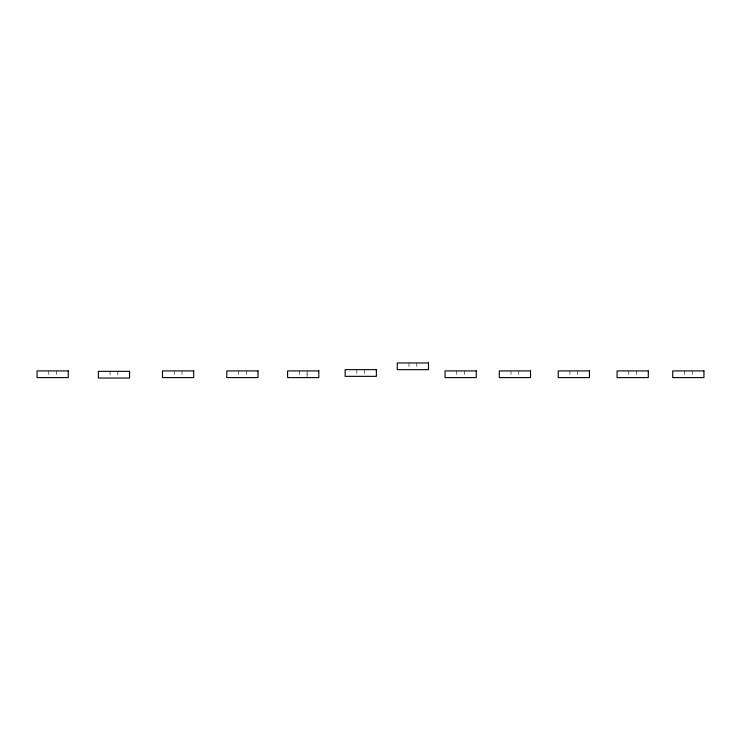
<?xml version="1.0" encoding="UTF-8"?>
<svg xmlns="http://www.w3.org/2000/svg" width="741" height="741" viewBox="0 0 741 741"><rect width="100%" height="100%" fill="white"/><g stroke="black" fill="none" stroke-linecap="round" stroke-linejoin="round"><path stroke-width="0.56" stroke-dasharray="3.71 2.78" d="M307.07 377.604L307.107 372.028M692.242 370.917L692.242 376.493M684.434 370.917L684.434 376.493M636.584 370.917L636.584 376.493M628.776 370.917L628.776 376.493M577.739 370.917L577.739 376.493M569.931 370.917L569.931 376.493M518.802 370.917L518.802 376.493M511.003 370.917L511.003 376.493M464.551 370.917L464.551 376.493M456.743 370.917L456.743 376.493M416.785 362.96L416.785 368.536M408.986 362.96L408.986 368.536M364.655 369.657L364.655 375.233M356.856 369.657L356.856 375.233M307.117 370.917L307.117 376.493M299.318 370.917L299.318 376.493M246.308 370.917L246.308 376.493M238.5 370.917L238.5 376.493M181.999 370.917L181.999 376.493M174.191 370.917L174.191 376.493M117.875 371.343L117.875 376.919M110.076 371.343L110.076 376.919M56.566 370.917L56.566 376.493M48.758 370.917L48.758 376.493"/><path stroke-width="1.11" d="M428.502 362.96L397.278 362.96L397.278 369.657L428.502 369.657L428.502 362.96M376.372 369.657L345.139 369.657L345.139 376.345L376.372 376.345L376.372 369.657M68.274 370.917L37.05 370.917L37.05 377.604L68.274 377.604L68.274 370.917M193.707 370.917L162.483 370.917L162.483 377.604L193.707 377.604L193.707 370.917M258.016 370.917L226.792 370.917L226.792 377.604L258.016 377.604L258.016 370.917M318.825 370.917L287.601 370.917L287.601 377.604L318.825 377.604L318.825 370.917M476.259 370.917L445.035 370.917L445.035 377.604L476.259 377.604L476.259 370.917M530.519 370.917L499.295 370.917L499.295 377.604L530.519 377.604L530.519 370.917M589.447 370.917L558.223 370.917L558.223 377.604L589.447 377.604L589.447 370.917M648.292 370.917L617.068 370.917L617.068 377.604L648.292 377.604L648.292 370.917M703.95 370.917L672.726 370.917L672.726 377.604L703.95 377.604L703.95 370.917M129.582 371.343L98.358 371.343L98.358 378.04L129.582 378.04L129.582 371.343"/></g></svg>
